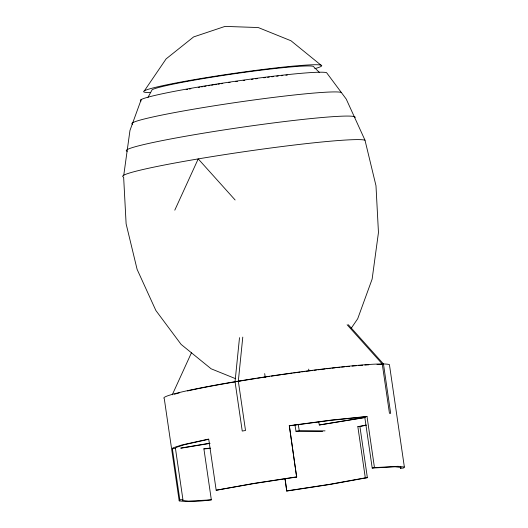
<?xml version="1.0" encoding="UTF-8"?>
<svg xmlns="http://www.w3.org/2000/svg" width="528" height="528" viewBox="0 0 528 528"><rect width="100%" height="100%" fill="white"/><g stroke="black" fill="none" stroke-linecap="round" stroke-linejoin="round"><path stroke-width="0.79" d="M242.781 337.108L238.319 381.157L245.52 430.505L242.24 431.053L235.046 381.704L239.507 337.656M123.77 175.21L129.961 130.469L141.214 99.561M174.788 210.157L198.218 158.895L235.118 199.973M172.26 394.792L191.598 352.46M148.012 97.343L152.13 89.734A82.111 4.58 -8.3 0 1 232.98 73.966A82.111 4.58 -8.3 0 1 313.249 66.337L319.394 72.461M144.401 90.796L166.115 58.892L193.611 36.927L225.027 26.4L258.245 27.542L290.981 40.762L320.984 65.155M351.226 328.264L357.694 318.76L372.134 279.088L378.457 232.518L375.982 185.704L364.987 140.184L346.229 99.066L326.568 72.653A94.466 5.273 -8.3 0 0 222.017 83.239A94.466 5.273 -8.3 0 0 141.115 100.967M179.19 500.881L179.85 499.943L172.385 448.774L173.045 447.836L181.949 444.939L208.712 439.058L216.183 490.235L254.298 483.516L296.657 477.041L289.324 425.674L332.185 419.984L367 416.447L374.464 467.623L398.013 466.31L404.362 467.029L389.433 364.683A114.2 6.376 -8.3 0 0 267.128 376.603A114.2 6.376 -8.3 0 0 164.261 398.534L179.19 500.881C189.842 502.273 200.739 501.197 211.339 499.844L203.874 448.668L210.329 448.133M211.339 499.844L188.437 501.118L182.259 500.419L182.906 499.508L175.441 448.338L176.081 447.427L184.741 444.609L208.507 439.336M295.231 467.293L289.324 425.674M367.369 477.675L365.31 477.847L357.845 426.677L359.905 426.505L367.369 477.675L330.304 484.407L286.757 491.066L285.12 478.685M404.362 467.029L403.702 467.966L400.646 468.402L401.293 467.491L395.109 466.792L372.214 468.065L364.742 416.896L330.878 420.334L289.192 425.865M364.742 416.896L367 416.447M357.845 426.677L366.161 425.033M359.905 426.505L366.128 425.271M216.183 490.235L253.249 483.503L296.795 476.843M372.214 468.065L374.464 467.623M365.31 477.847L329.254 484.394L286.895 490.868M235.046 381.704L239.936 381.163M378.226 364.63L383.467 363.97L390.661 413.318L389.453 413.305L382.252 363.957L347.127 324.727M180.649 448.061L209.675 443.23M318.681 421.773L319.308 424.981L365.264 417.331M181.058 448.206L210.085 443.375M364.861 417.615L319.308 424.981M294.934 424.822L295.997 431.29L299.27 430.742L325.043 430.861M172.385 448.774L175.441 448.338M179.85 499.943L182.906 499.508M203.914 448.925L210.038 448.417M295.997 431.29L322.568 431.409M235.475 378.635L211.121 368.795L181.111 344.401L155.866 310.49L137.108 269.372L126.119 223.852L123.638 177.038A122.938 6.864 -8.3 0 1 228.928 153.971A122.938 6.864 -8.3 0 1 364.987 140.184M348.341 324.74L383.467 363.97M298.208 424.274L299.27 430.742M308.675 369.131L308.913 370.663M400.409 466.778L400.646 468.402M295.469 468.917L296.657 477.041M284.981 478.883L286.757 491.066M264.693 373.606L265.241 377.441M132.686 124.258A106.247 5.933 -8.3 0 1 223.681 104.326A106.247 5.933 -8.3 0 1 341.273 92.413M186.146 89.569A88.295 4.93 -8.3 0 1 187.697 89.291M189.268 89.008A88.295 4.93 -8.3 0 1 190.859 88.724M198.231 87.437A88.295 4.93 -8.3 0 1 199.894 87.153M201.485 86.889A88.295 4.93 -8.3 0 1 202.996 86.632M204.521 86.381A88.295 4.93 -8.3 0 1 206.065 86.123M208.408 85.741A88.295 4.93 -8.3 0 1 209.986 85.483M211.57 85.232A88.295 4.93 -8.3 0 1 213.16 84.975M214.757 84.724A88.295 4.93 -8.3 0 1 216.361 84.467M217.972 84.216A88.295 4.93 -8.3 0 1 219.575 83.972M221.186 83.721A88.295 4.93 -8.3 0 1 222.79 83.477M228.452 82.619A88.295 4.93 -8.3 0 1 230.089 82.375M235.838 81.536A88.295 4.93 -8.3 0 1 237.481 81.305M243.184 80.5A88.295 4.93 -8.3 0 1 244.794 80.276M251.414 79.372A88.295 4.93 -8.3 0 1 253.077 79.154M255.559 78.824A88.295 4.93 -8.3 0 1 257.209 78.613M263.683 77.788A88.295 4.93 -8.3 0 1 265.261 77.59M267.604 77.306A88.295 4.93 -8.3 0 1 269.267 77.101M271.748 76.811A88.295 4.93 -8.3 0 1 273.392 76.613M276.632 76.243A88.295 4.93 -8.3 0 1 278.23 76.065M281.358 75.722A88.295 4.93 -8.3 0 1 282.883 75.557M285.866 75.24A88.295 4.93 -8.3 0 1 287.311 75.095M150.236 92.552A89.998 5.023 -8.3 0 1 233.013 73.517A89.998 5.023 -8.3 0 1 314.787 68.666M127.195 151.279A115.645 6.455 -8.3 0 1 236.201 128.08A115.645 6.455 -8.3 0 1 355.021 117.632M174.451 394.218A111.085 6.204 -8.3 0 1 179.17 392.938M187.447 390.964A111.085 6.204 -8.3 0 1 235.204 381.863M239.369 381.17A111.085 6.204 -8.3 0 1 256.014 378.484M257.638 378.233A111.085 6.204 -8.3 0 1 266.581 376.86M267.392 376.741A111.085 6.204 -8.3 0 1 269.762 376.385M271.352 376.147A111.085 6.204 -8.3 0 1 280.962 374.748M282.572 374.517A111.085 6.204 -8.3 0 1 292.142 373.177M293.713 372.966A111.085 6.204 -8.3 0 1 296.056 372.643M296.881 372.53A111.085 6.204 -8.3 0 1 300.181 372.095M301.831 371.87A111.085 6.204 -8.3 0 1 304.3 371.547M305.943 371.336A111.085 6.204 -8.3 0 1 312.444 370.504M314.048 370.3A111.085 6.204 -8.3 0 1 316.437 370.003M318.014 369.811A111.085 6.204 -8.3 0 1 325.129 368.96M326.839 368.755A111.085 6.204 -8.3 0 1 330.224 368.366M331.894 368.181A111.085 6.204 -8.3 0 1 335.201 367.811M336.824 367.633A111.085 6.204 -8.3 0 1 340.019 367.297M341.583 367.132A111.085 6.204 -8.3 0 1 344.639 366.815M346.137 366.67A111.085 6.204 -8.3 0 1 349.404 366.353M352.057 366.102A111.085 6.204 -8.3 0 1 356.327 365.719M358.783 365.515A111.085 6.204 -8.3 0 1 362.67 365.211M364.868 365.053A111.085 6.204 -8.3 0 1 368.841 364.802M377.005 364.459A111.085 6.204 -8.3 0 1 379.599 364.439"/></g></svg>
